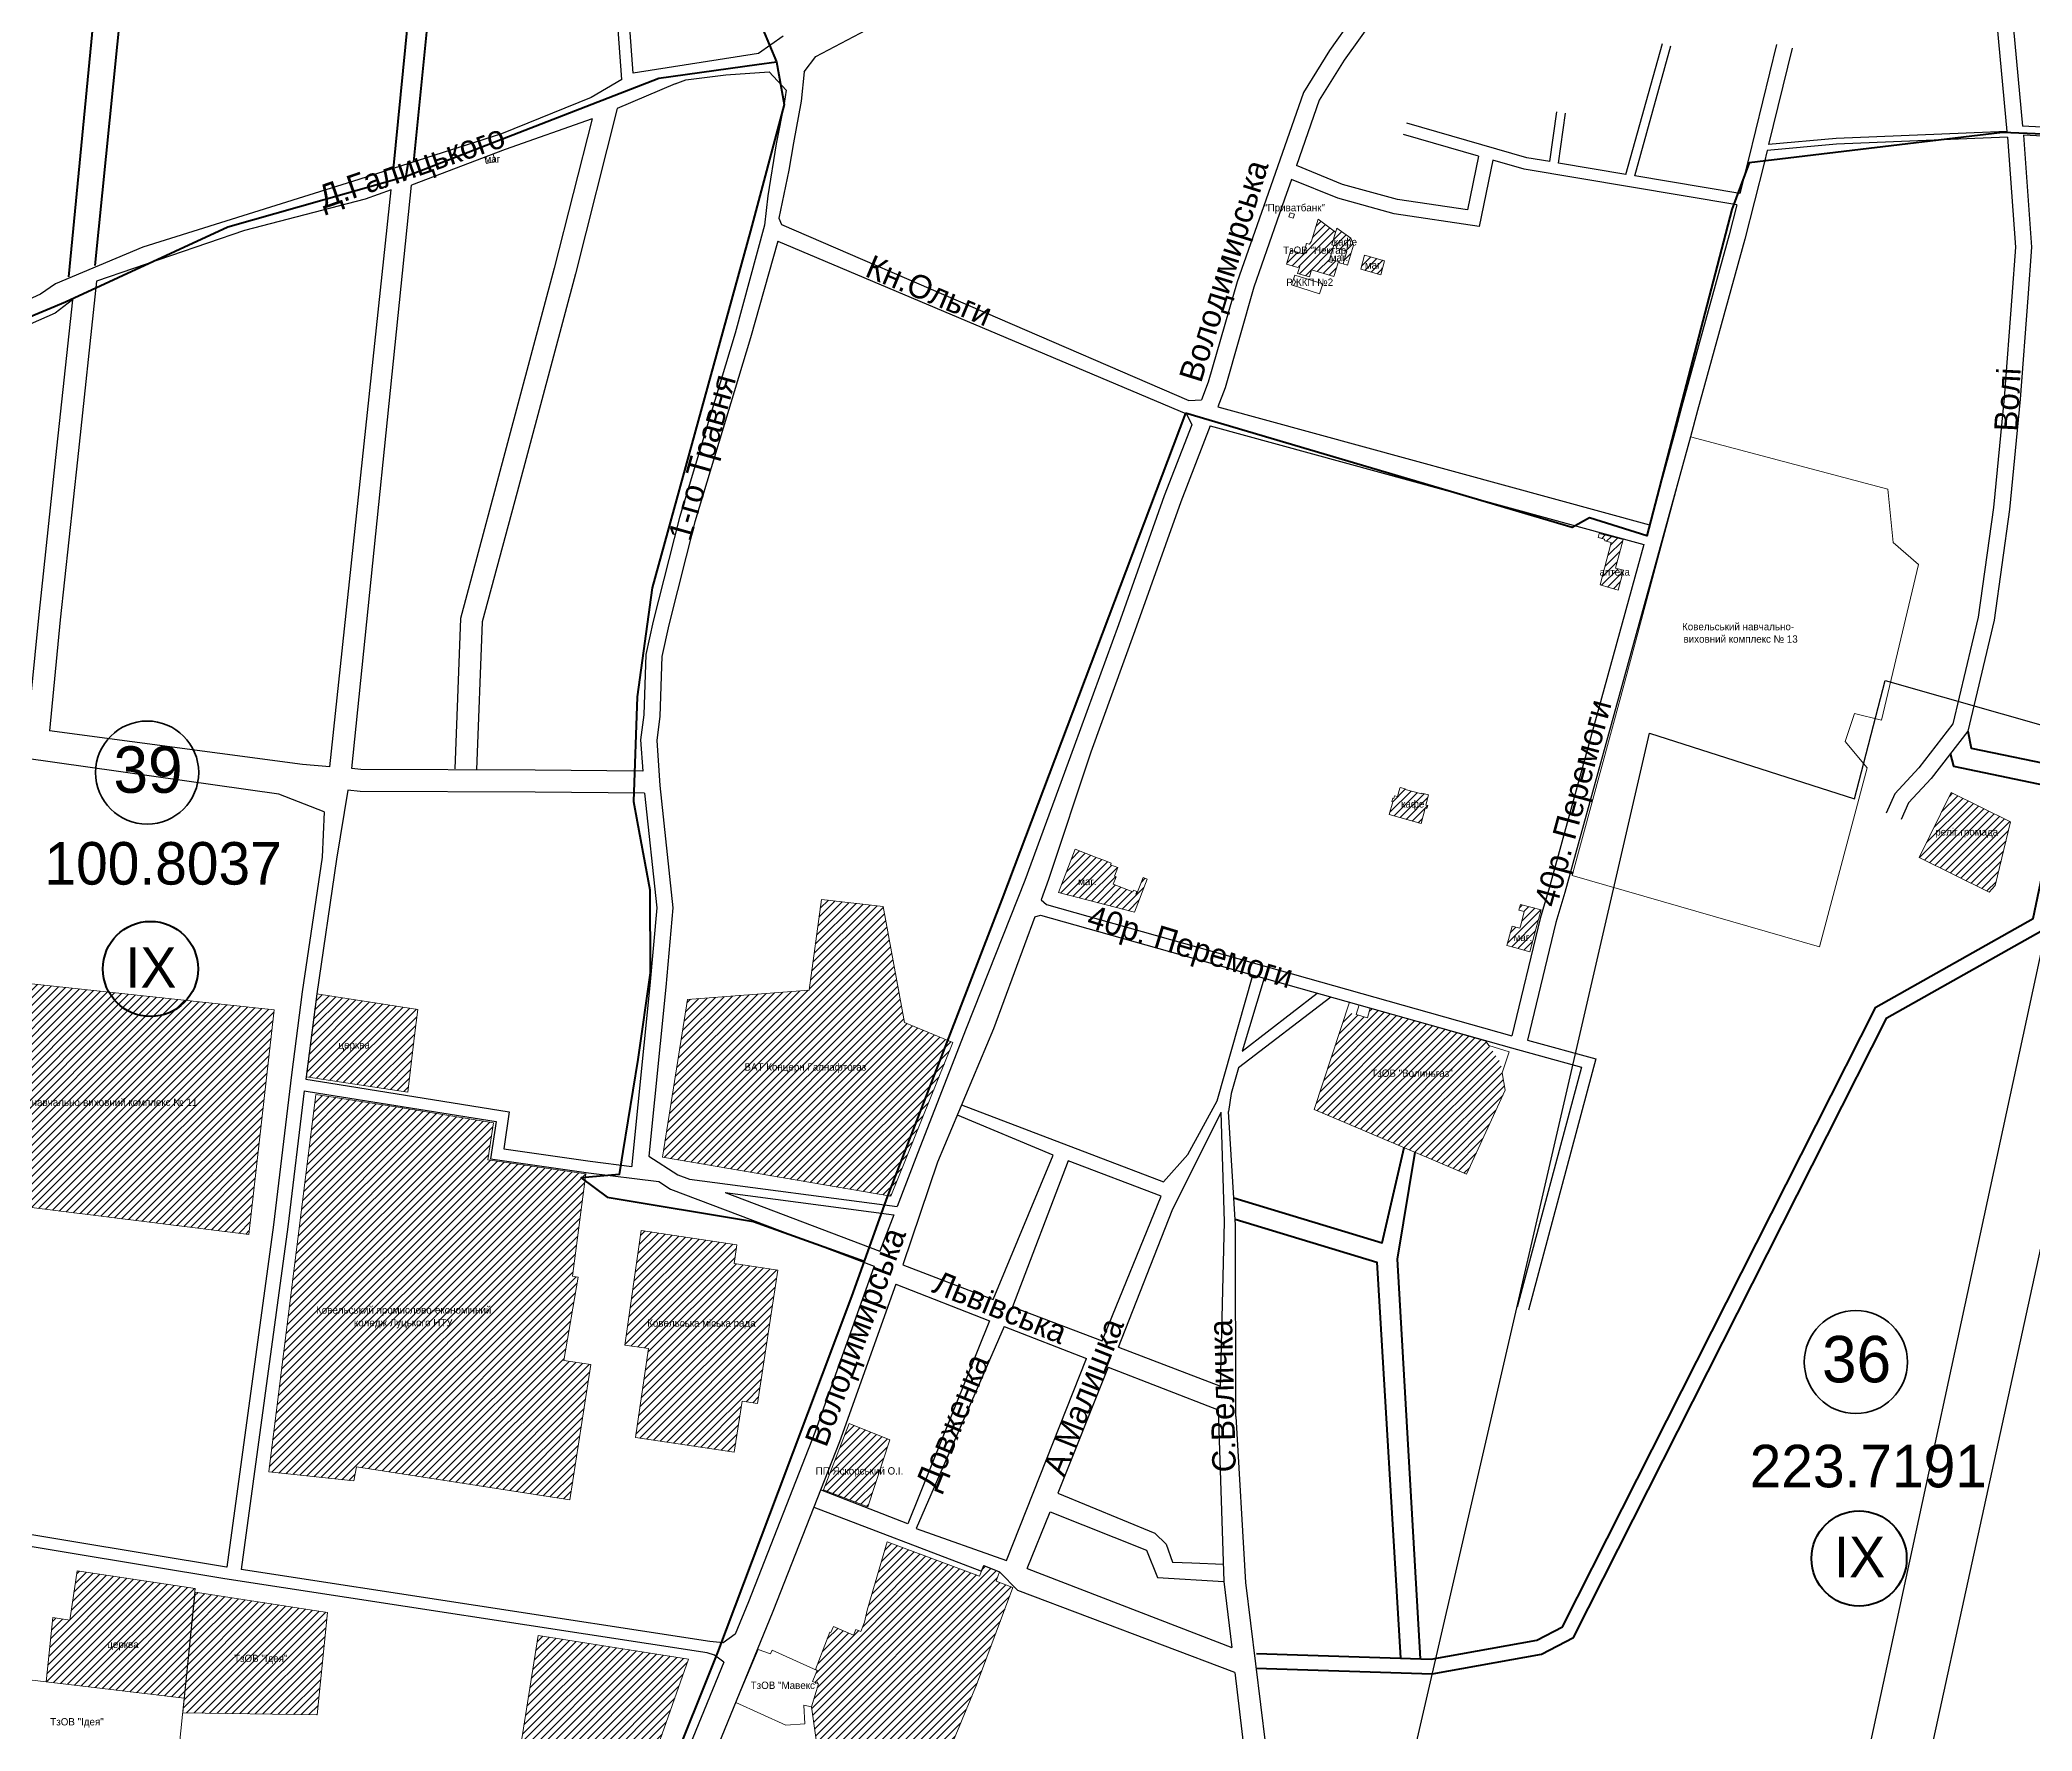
# Model space of a CAD drawing. Header units: millimetres. Extents: x 1378883 to 1389513, y 5662980 to 5673292.
# Drawn here: x 1382000 to 1383360, y 5666158 to 5667313 of the extents above; entities that cross this region are included whole.
import ezdxf
from ezdxf.enums import TextEntityAlignment as Align

# ---------------------------------------------------------------- set-up
doc = ezdxf.new("R2010")
doc.units = ezdxf.units.MM
doc.layers.add('_5Інше', color=252, linetype='Continuous', lineweight=25)
for name, color, linetype in [('N-raion', 1, 'Continuous'), ('zona', 3, 'Continuous'), ('вулиці', 7, 'Continuous'), ('ВулНазва', 7, 'Continuous'), ('КартаСкан', 252, 'Continuous'), ('район', 6, 'Continuous')]:
    doc.layers.add(name, color=color, linetype=linetype)
picture_1 = doc.add_image_def('image1.tif', size_in_pixel=(29607, 29619))
pattern_1 = [(45, (2.4066, 2.8008), (-2.6516504294, 2.6516504294), [])]

# ---------------------------------------------------------------- blocks, each defined once
blk = doc.blocks.new('Турія')
at = {"layer": '_5Інше', "color": 5}
blk.add_lwpolyline([(46468.7, 24444.2), (46350.4, 23901.6), (46350.4, 23850.4), (46368.4, 23814.4), (46400.3, 23795), (46434.9, 23768.7)], dxfattribs=at)
blk = doc.blocks.new('ТуріяПрибер')
at = {"layer": '_5Інше', "color": 160}
blk.add_lwpolyline([(46521.7, 24943), (46280, 23824), (46416, 23721), (46280, 23610), (46054, 23227), (46054, 22690), (45913, 22686), (45934, 22263), (45731, 22062), (44994, 21297), (44860, 21297), (44817.7, 21000), (45939.6, 21240.8), (46423, 23394)], dxfattribs=at)
blk = doc.blocks.new('ТуріяВодоох')
at = {"layer": '_5Інше', "color": 140}
blk.add_lwpolyline([(44778, 21356), (44913, 21361), (45648, 22121), (45744, 22222), (45830, 22654), (46055, 22874), (46058, 23098), (46020, 23098), (46080, 23883), (46004, 23899), (46170, 24618), (46310, 24573), (46331, 24654), (46450, 24620)], dxfattribs=at)

msp = doc.modelspace()

# ---------------------------------------------------------------- hatches: boundary and pattern name
at = {"layer": 'вулиці', "lineweight": -2}
h = msp.add_hatch(dxfattribs=at)
h.set_pattern_fill('ANSI31', color=2, scale=30, style=0)
h.set_pattern_definition(pattern_1)
h.paths.add_polyline_path([(1382866.6, 5667173.3), (1382864.6, 5667173.9), (1382862.5, 5667166.5), (1382854.9, 5667169), (1382853.9, 5667169.3), (1382851, 5667159.7), (1382858.7, 5667157.5), (1382860, 5667158.1), (1382858.5, 5667153.4), (1382866.6, 5667151), (1382868, 5667155.7), (1382883.3, 5667151.3), (1382885.1, 5667157), (1382886.3, 5667160.9), (1382887, 5667160.7), (1382887.2, 5667161.3), (1382882.5, 5667162.6), (1382881.9, 5667160.9), (1382880, 5667161.5), (1382883.4, 5667172.4), (1382881.9, 5667172.9), (1382884.5, 5667181.5), (1382872.6, 5667190.5), (1382868.4, 5667176.9), (1382868, 5667175.3)])
h.paths.add_polyline_path([(1382840.2, 5667164.7), (1382902.7, 5667164.7), (1382902.7, 5667172.2), (1382840.2, 5667172.2)], flags=9)
h = msp.add_hatch(dxfattribs=at)
h.set_pattern_fill('ANSI31', color=2, scale=30, style=0)
h.set_pattern_definition(pattern_1)
h.paths.add_polyline_path([(1382881.9, 5667172.9), (1382883.4, 5667172.4), (1382883.4, 5667172.4), (1382885.3, 5667171.9), (1382884.9, 5667170.7), (1382892.3, 5667168.5), (1382889.7, 5667159.9), (1382892.6, 5667159), (1382896.7, 5667172.6), (1382894.9, 5667177.5), (1382885.3, 5667184.3), (1382884.5, 5667181.5), (1382884.5, 5667181.5)])
h.paths.add_polyline_path([(1382881.2, 5667171.8), (1382901.2, 5667171.8), (1382901.2, 5667176.8), (1382881.2, 5667176.8)], flags=9)
h.paths.add_polyline_path([(1382840.2, 5667164.7), (1382902.7, 5667164.7), (1382902.7, 5667172.2), (1382840.2, 5667172.2)], flags=9)
h = msp.add_hatch(dxfattribs=at)
h.set_pattern_fill('ANSI31', color=2, scale=30, style=0)
h.set_pattern_definition(pattern_1)
h.paths.add_polyline_path([(1382904.3, 5667165.9), (1382901.7, 5667156.2), (1382915.3, 5667152.3), (1382917.9, 5667162)])
h.paths.add_polyline_path([(1382902.9, 5667156.5), (1382918.8, 5667156.5), (1382918.8, 5667161.5), (1382902.9, 5667161.5)], flags=9)
h = msp.add_hatch(dxfattribs=at)
h.set_pattern_fill('ANSI31', color=5, scale=30, style=0)
h.set_pattern_definition(pattern_1)
h.paths.add_polyline_path([(1383126.8, 5667041.7), (1383079.2, 5666864.4), (1383046.1, 5666742.2), (1383074.6, 5666733.9), (1383098.9, 5666839.4), (1383238.9, 5666794.4), (1383245.2, 5666818.6), (1383232.5, 5666833.6), (1383238.8, 5666852.8), (1383253.1, 5666849.2), (1383259.9, 5666875.4), (1383263.6, 5666874.4), (1383282.7, 5666954.5), (1383265.2, 5666969.5), (1383261.6, 5667006)])
h.paths.add_polyline_path([(1383079.2, 5666864.4), (1383046.1, 5666742.2), (1383074.6, 5666733.9), (1383098.9, 5666839.4), (1383238.9, 5666794.4), (1383245.2, 5666818.6), (1383232.5, 5666833.6), (1383238.8, 5666852.8), (1383253.1, 5666849.2), (1383259.9, 5666875.4), (1383263.6, 5666874.4), (1383282.7, 5666954.5), (1383265.2, 5666969.5), (1383261.6, 5667006), (1383126.8, 5667041.7)], flags=16)
h.paths.add_polyline_path([(1383107, 5666900.1), (1383215.3, 5666900.1), (1383215.3, 5666907.6), (1383107, 5666907.6)], flags=8)
h.paths.add_polyline_path([(1383105.7, 5666908.6), (1383213.2, 5666908.6), (1383213.2, 5666916.1), (1383105.7, 5666916.1)], flags=8)
h.paths.add_polyline_path([(1383035, 5666694), (1383085.7, 5666882), (1383062.5, 5666888.2), (1383011.8, 5666700.3)], flags=9)
h = msp.add_hatch(dxfattribs=at)
h.set_pattern_fill('ANSI31', color=2, scale=30, style=0)
h.set_pattern_definition(pattern_1)
h.paths.add_polyline_path([(1383065.1, 5666940.6), (1383077.5, 5666937.1), (1383081.1, 5666950.7), (1383075.6, 5666952.1), (1383080.8, 5666971.6), (1383064.6, 5666975.8), (1383063.9, 5666973), (1383068.2, 5666971.8), (1383068.4, 5666970.7), (1383072.8, 5666969.5)])
h.paths.add_polyline_path([(1383060.1, 5666946.9), (1383090.1, 5666946.9), (1383090.1, 5666951.9), (1383060.1, 5666951.9)], flags=9)
h = msp.add_hatch(dxfattribs=at)
h.set_pattern_fill('ANSI31', color=2, scale=30, style=0)
h.set_pattern_definition(pattern_1)
h.paths.add_polyline_path([(1382926.9, 5666796.1), (1382924.8, 5666796.6), (1382924.3, 5666794.8), (1382923.6, 5666795), (1382922.9, 5666792.7), (1382923.7, 5666792.5), (1382921.2, 5666783.7), (1382942.9, 5666777.6), (1382945.6, 5666788.1), (1382946.9, 5666787.8), (1382947.4, 5666789.9), (1382946.1, 5666790.2), (1382947.9, 5666797.1), (1382943.5, 5666798.3), (1382943.3, 5666797.8), (1382932, 5666800.8), (1382932.1, 5666801.2), (1382928.5, 5666802.2), (1382928.3, 5666801.7)])
h.paths.add_polyline_path([(1382927.2, 5666787.9), (1382947.2, 5666787.9), (1382947.2, 5666792.9), (1382927.2, 5666792.9)], flags=24)
h = msp.add_hatch(dxfattribs=at)
h.set_pattern_fill('ANSI31', color=5, scale=30, style=0)
h.set_pattern_definition(pattern_1)
h.paths.add_polyline_path([(1383330.8, 5666730.8), (1383334.9, 5666735.2), (1383345.5, 5666778.7), (1383304.9, 5666798.7), (1383283.1, 5666754.5)])
h.paths.add_polyline_path([(1383285.3, 5666766.9), (1383345.7, 5666766.9), (1383345.7, 5666775.7), (1383285.3, 5666775.7)], flags=9)
h = msp.add_hatch(dxfattribs=at)
h.set_pattern_fill('ANSI31', color=2, scale=30, style=0)
h.set_pattern_definition(pattern_1)
h.paths.add_polyline_path([(1382731.3, 5666750.5), (1382730.9, 5666749.5), (1382735.8, 5666747.5), (1382733.5, 5666741.7), (1382734.7, 5666741.3), (1382732.6, 5666736.2), (1382746.1, 5666730.9), (1382746.6, 5666732), (1382748.7, 5666731.2), (1382748, 5666729.3), (1382748.6, 5666729.1), (1382753, 5666740.8), (1382755.8, 5666739.7), (1382747.2, 5666717), (1382695.2, 5666730.4), (1382706.7, 5666760), (1382721.7, 5666754.2), (1382726.2, 5666752.5)])
h.paths.add_polyline_path([(1382707.1, 5666735.5), (1382722.9, 5666735.5), (1382722.9, 5666740.5), (1382707.1, 5666740.5)], flags=24)
h = msp.add_hatch(dxfattribs=at)
h.set_pattern_fill('ANSI31', color=2, scale=30, style=0)
h.set_pattern_definition(pattern_1)
h.paths.add_polyline_path([(1382524.9, 5666663.8), (1382441.9, 5666657.4), (1382424.8, 5666549.7), (1382580.7, 5666523), (1382623.2, 5666628), (1382590.1, 5666641.8), (1382575.5, 5666720.9), (1382533.4, 5666725.8)])
h.paths.add_polyline_path([(1382464.7, 5666606.3), (1382580.1, 5666606.3), (1382580.1, 5666615), (1382464.7, 5666615)], flags=24)
h = msp.add_hatch(dxfattribs=at)
h.set_pattern_fill('ANSI31', color=2, scale=30, style=0)
h.set_pattern_definition(pattern_1)
h.paths.add_polyline_path([(1383011, 5666708.3), (1383010.4, 5666706.2), (1383005, 5666707.6), (1383001.5, 5666694.3), (1383006.8, 5666692.9), (1383017.1, 5666690), (1383021.3, 5666705.5), (1383024.8, 5666718.6), (1383010.7, 5666722.2), (1383009.7, 5666718.4), (1383013.4, 5666717.5)])
h.paths.add_polyline_path([(1383004.5, 5666697.3), (1383020.3, 5666697.3), (1383020.3, 5666702.3), (1383004.5, 5666702.3)], flags=24)
h = msp.add_hatch(dxfattribs=at)
h.set_pattern_fill('ANSI31', color=5, scale=30, style=0)
h.set_pattern_definition(pattern_1)
h.paths.add_polyline_path([(1381966.1, 5666671.1), (1381964.9, 5666662.1), (1381946, 5666521.2), (1382142.4, 5666497), (1382159.7, 5666650.4)])
h.paths.add_polyline_path([(1381973.1, 5666583.7), (1382128.1, 5666583.7), (1382128.1, 5666591.2), (1381973.1, 5666591.2)], flags=24)
h = msp.add_hatch(dxfattribs=at)
h.set_pattern_fill('ANSI31', color=5, scale=30, style=0)
h.set_pattern_definition(pattern_1)
h.paths.add_polyline_path([(1382188.7, 5666661.3), (1382181.4, 5666604.7), (1382251, 5666594.1), (1382257.6, 5666650.7)])
h.paths.add_polyline_path([(1382199.1, 5666622.5), (1382229.5, 5666622.5), (1382229.5, 5666628.8), (1382199.1, 5666628.8)], flags=24)
h = msp.add_hatch(dxfattribs=at)
h.set_pattern_fill('ANSI31', color=12, scale=30, style=0)
h.set_pattern_definition(pattern_1)
h.paths.add_polyline_path([(1383000.4, 5666595.5), (1382997.1, 5666614.4), (1382987.1, 5666629), (1382955.3, 5666638.1), (1382935.4, 5666643.8), (1382908.2, 5666651.5), (1382906.3, 5666644.9), (1382891.9, 5666649), (1382869.8, 5666582.2), (1382974, 5666538.2)])
h.paths.add_polyline_path([(1382898.8, 5666603.4), (1382974.7, 5666603.4), (1382974.7, 5666610.9), (1382898.8, 5666610.9)], flags=24)
h = msp.add_hatch(dxfattribs=at)
h.set_pattern_fill('ANSI31', color=5, scale=30, style=0)
h.set_pattern_definition(pattern_1)
h.paths.add_polyline_path([(1382363.4, 5666468.5), (1382372.6, 5666538.3), (1382305.6, 5666547.9), (1382309.4, 5666573.2), (1382245.7, 5666583.7), (1382188.1, 5666592.6), (1382155.9, 5666334.7), (1382214, 5666328.6), (1382215.8, 5666338.3), (1382361.6, 5666315.6), (1382375.9, 5666408), (1382357.5, 5666410.8), (1382367.3, 5666467.8)])
h.paths.add_polyline_path([(1382200.1, 5666431.6), (1382295.5, 5666431.6), (1382295.5, 5666440.3), (1382200.1, 5666440.3)], flags=24)
h.paths.add_polyline_path([(1382164.4, 5666441.1), (1382331.9, 5666441.1), (1382331.9, 5666448.6), (1382164.4, 5666448.6)], flags=25)
h = msp.add_hatch(dxfattribs=at)
h.set_pattern_fill('ANSI31', color=5, scale=30, style=0)
h.set_pattern_definition(pattern_1)
h.paths.add_polyline_path([(1382399.2, 5666421.4), (1382415.3, 5666419.1), (1382406.4, 5666358.3), (1382473.9, 5666348.3), (1382479.2, 5666383.1), (1382489.8, 5666381.4), (1382503.5, 5666472.6), (1382473.8, 5666477.1), (1382475.7, 5666489.9), (1382410.3, 5666499.7)])
h.paths.add_polyline_path([(1382397.4, 5666431.5), (1382505.3, 5666431.5), (1382505.3, 5666440.2), (1382397.4, 5666440.2)], flags=9)
h = msp.add_hatch(dxfattribs=at)
h.set_pattern_fill('ANSI31', color=164, scale=30, style=0)
h.set_pattern_definition(pattern_1)
h.paths.add_polyline_path([(1382552.3, 5666367.9), (1382534.8, 5666322.5), (1382565, 5666310.8), (1382580, 5666356.6)])
h.paths.add_polyline_path([(1382518.1, 5666331.2), (1382600.6, 5666331.2), (1382600.6, 5666338.7), (1382518.1, 5666338.7)], flags=9)
h = msp.add_hatch(dxfattribs=at)
h.set_pattern_fill('ANSI31', color=2, scale=30, style=0)
h.set_pattern_definition(pattern_1)
h.paths.add_polyline_path([(1381829.3, 5666204.8), (1381824.5, 5666167.7), (1381947, 5666153.1), (1381952.3, 5666197.5), (1381952.3, 5666197.5), (1381961.5, 5666274.5), (1381841.6, 5666292.6)])
h.paths.add_polyline_path([(1381998.9, 5666159), (1382051, 5666159), (1382051, 5666167.7), (1381998.9, 5666167.7)], flags=9)
h = msp.add_hatch(dxfattribs=at)
h.set_pattern_fill('ANSI31', color=2, scale=30, style=0)
h.set_pattern_definition(pattern_1)
h.paths.add_polyline_path([(1382664.2, 5666255.8), (1382652.6, 5666260.2), (1382655.1, 5666266.5), (1382644.3, 5666270.8), (1382642.7, 5666266.9), (1382641.4, 5666263.6), (1382578.2, 5666286.9), (1382564.7, 5666240.2), (1382562.8, 5666232.2), (1382561.9, 5666229.8), (1382560.3, 5666225.8), (1382556.9, 5666227.1), (1382556.5, 5666226), (1382555.2, 5666223.3), (1382541.6, 5666229.1), (1382539.8, 5666225), (1382539.1, 5666225.3), (1382536.8, 5666219.3), (1382529.4, 5666199.7), (1382530.5, 5666199.2), (1382527.2, 5666191.5), (1382531.4, 5666190.1), (1382526.5, 5666174.2), (1382531.6, 5666138.8), (1382531.6, 5666136.7), (1382542.4, 5666134.1), (1382537.9, 5666115.4), (1382557.7, 5666108.3), (1382556.4, 5666104.6), (1382568.1, 5666100.4), (1382569.5, 5666104.3), (1382599.6, 5666093.4), (1382639.2, 5666189.2)])
h.paths.add_polyline_path([(1382477, 5666185.2), (1382539.5, 5666185.2), (1382539.5, 5666192.7), (1382477, 5666192.7)], flags=9)
h = msp.add_hatch(dxfattribs=at)
h.set_pattern_fill('ANSI31', color=2, scale=30, style=0)
h.set_pattern_definition(pattern_1)
h.paths.add_polyline_path([(1382526.5, 5666174.2), (1382531.6, 5666138.8), (1382531.6, 5666136.7), (1382542.4, 5666134.1), (1382537.9, 5666115.4), (1382557.7, 5666108.3), (1382556.4, 5666104.6), (1382568.1, 5666100.4), (1382569.5, 5666104.3), (1382599.6, 5666093.4), (1382639.2, 5666189.2), (1382664.2, 5666255.8), (1382652.6, 5666260.2), (1382655.1, 5666266.5), (1382644.3, 5666270.8), (1382641.4, 5666263.6), (1382578.2, 5666286.9), (1382564.7, 5666240.2), (1382562.8, 5666232.2), (1382561.9, 5666229.8), (1382560.3, 5666225.8), (1382556.9, 5666227.1), (1382556.5, 5666226), (1382555.2, 5666223.3), (1382541.6, 5666229.1), (1382539.8, 5666225), (1382539.1, 5666225.3), (1382536.8, 5666219.3), (1382529.4, 5666199.7), (1382530.5, 5666199.2), (1382527.2, 5666191.5), (1382529.7, 5666190.7), (1382531.4, 5666190.1)])
h.paths.add_polyline_path([(1382477, 5666185.2), (1382539.5, 5666185.2), (1382539.5, 5666192.7), (1382477, 5666192.7)], flags=9)
h = msp.add_hatch(dxfattribs=at)
h.set_pattern_fill('ANSI31', color=5, scale=30, style=0)
h.set_pattern_definition(pattern_1)
h.paths.add_polyline_path([(1382025.2, 5666267.2), (1382020, 5666233.4), (1382008.5, 5666235.2), (1382003.9, 5666191.4), (1382098.2, 5666180.2), (1382105.8, 5666255.1)])
h.paths.add_polyline_path([(1382041.2, 5666213.1), (1382071.7, 5666213.1), (1382071.7, 5666219.4), (1382041.2, 5666219.4)], flags=24)
h = msp.add_hatch(dxfattribs=at)
h.set_pattern_fill('ANSI31', color=2, scale=30, style=0)
h.set_pattern_definition(pattern_1)
h.paths.add_polyline_path([(1382105.6, 5666252.7), (1382098.2, 5666180.2), (1382097.2, 5666170.2), (1382189, 5666168.9), (1382196, 5666238.7)])
h.paths.add_polyline_path([(1382124.5, 5666202.3), (1382176.6, 5666202.3), (1382176.6, 5666211.1), (1382124.5, 5666211.1)], flags=24)
h = msp.add_hatch(dxfattribs=at)
h.set_pattern_fill('ANSI31', color=2, scale=30, style=0)
h.set_pattern_definition(pattern_1)
h.paths.add_polyline_path([(1382339.9, 5666223.1), (1382326.2, 5666136.8), (1382319.5, 5666094.3), (1382398.5, 5666081.7), (1382442.6, 5666206.8)])
h.paths.add_polyline_path([(1382340.9, 5666141.9), (1382413, 5666141.9), (1382413, 5666150.6), (1382340.9, 5666150.6)], flags=24)

# ---------------------------------------------------------------- linework, layer by layer
at = {"layer": 'N-raion', "color": 1, "lineweight": 35}
for centre in [(1382072.9, 5666812.4), (1383239.8, 5666409.8)]:
    msp.add_circle(centre, 35.2, dxfattribs=at)
at = {"layer": 'zona', "color": 3, "lineweight": 60}
for centre in [(1382075.2, 5666678.3), (1383242, 5666275.6)]:
    msp.add_circle(centre, 32.5, dxfattribs=at)
at = {"layer": 'вулиці', "color": 7}
for points in [[(1383271.1, 5667530.8), (1383260.4, 5667522.8), (1383243.9, 5667513.3), (1383197.4, 5667500.5), (1383122.2, 5667479.6), (1383053.2, 5667459.8), (1383020.7, 5667440.9), (1382965.7, 5667395.3), (1382943.4, 5667373.6), (1382921.9, 5667343.3), (1382890.3, 5667299), (1382873.4, 5667271.7), (1382857.8, 5667227)], [(1383271.1, 5667530.8), (1383283.2, 5667524), (1383306.5, 5667507.6), (1383337.7, 5667489), (1383346.2, 5667483), (1383354.5, 5667472.5), (1383362.5, 5667455.3), (1383368.8, 5667439.7), (1383367.7, 5667425.6), (1383342.7, 5667359.6), (1383335.1, 5667333.6), (1383343, 5667250.4)], [(1383371.8, 5667416), (1383353.1, 5667356.1), (1383346.3, 5667332.5), (1383353.7, 5667253.9)], [(1383371.8, 5667416), (1383374.1, 5667417.4), (1383419, 5667415.3), (1383454.1, 5667411.4), (1383479, 5667396.3), (1383501.4, 5667365.3), (1383519.4, 5667341.5), (1383520.3, 5667330.3), (1383505.5, 5667313.4), (1383449.1, 5667250.9), (1383446.3, 5667249.2), (1383353.7, 5667253.9)], [(1382397, 5667285.7), (1382389.8, 5667385.4)], [(1382507.2, 5667315.5), (1382490.5, 5667303.5), (1382404.7, 5667290.2), (1382397.8, 5667385.9)], [(1382521.6, 5667291), (1382529.6, 5667301.6), (1382616, 5667347.3), (1382619.1, 5667350.1)], [(1382896.6, 5667328.5), (1382880.3, 5667305.7), (1382862.5, 5667276.9), (1382838.4, 5667207.9), (1382817.2, 5667147.6), (1382797.6, 5667079), (1382793, 5667067.1)], [(1383526.5, 5667328.2), (1383510, 5667309.4), (1383452.9, 5667246.2), (1383447.8, 5667243.1), (1383354.2, 5667247.9)], [(1383082.8, 5667221), (1383107.7, 5667310.3)], [(1383088.8, 5667220), (1383113.4, 5667308.7)], [(1383185.5, 5667309.7), (1383166.5, 5667231.4), (1383160.5, 5667208)], [(1383196.2, 5667307.1), (1383180.2, 5667241.5)], [(1382433.5, 5667282.9), (1382440.8, 5667285.6), (1382468.1, 5667289), (1382497.8, 5667291.1), (1382509.2, 5667278.5)], [(1382521.6, 5667291), (1382519.6, 5667271), (1382514.4, 5667242.5), (1382511.1, 5667223.8), (1382504.4, 5667191.1), (1382506, 5667186.7), (1382784.3, 5667066.5), (1382793, 5667067.1)], [(1382397, 5667285.7), (1382376.2, 5667273.6), (1382314.8, 5667248.6), (1382217.4, 5667217.4), (1382070, 5667171.2), (1382010.4, 5667146.3), (1382000.1, 5667139.2), (1381988.6, 5667133.9), (1381933.8, 5667112), (1381909.6, 5667100.6), (1381852.8, 5667073)], [(1382433.5, 5667282.9), (1382394, 5667266)], [(1382509.2, 5667278.5), (1382507.9, 5667269.5), (1382502.5, 5667241.8), (1382496.7, 5667206.4), (1382494.6, 5667186.3)], [(1382394, 5667266), (1382365.4, 5667153.1), (1382325.5, 5667004), (1382301.7, 5666915.3), (1382297.9, 5666814.3)], [(1383030.8, 5667229.7), (1383035.6, 5667263.8)], [(1383036.7, 5667228.7), (1383041.6, 5667262.9)], [(1382376.8, 5667259), (1382317.3, 5667237.9), (1382253.4, 5667213.6)], [(1382376.8, 5667259), (1382350.9, 5667156.9), (1382311, 5667007.9), (1382286.8, 5666917.6), (1382283, 5666814.9)], [(1382982.2, 5667233.5), (1382930.9, 5667248.3)], [(1383030.8, 5667229.7), (1383015.2, 5667232.3), (1382933.1, 5667256)], [(1383343, 5667250.4), (1383226.4, 5667245.6), (1383180.2, 5667241.5)], [(1383354.2, 5667247.9), (1383359.8, 5667171.2), (1383357.3, 5667136.7), (1383352.1, 5667067.4), (1383344.7, 5666992.1), (1383334.2, 5666916.5), (1383316.2, 5666840.8), (1383291.2, 5666808.4), (1383275.7, 5666791.7), (1383270.7, 5666780.3)], [(1382982.2, 5667233.5), (1382974.7, 5667196.7), (1382926.7, 5667203.9), (1382889.2, 5667214.2), (1382857.8, 5667227)], [(1383179.2, 5667237.4), (1383177.1, 5667228.7), (1383164, 5667176.8), (1383131.6, 5667059.8), (1383126.8, 5667041.7), (1383041, 5666730.4), (1383035, 5666710), (1383015.5, 5666629.6)], [(1383343.3, 5667246.4), (1383226.7, 5667241.6), (1383179.2, 5667237.4)], [(1383343.3, 5667246.4), (1383348.8, 5667171.2), (1383346.3, 5667137.5), (1383341.1, 5667068.4), (1383333.8, 5666993.4), (1383323.3, 5666918.5), (1383306.1, 5666845.6), (1383282.8, 5666815.6), (1383266.4, 5666797.8), (1383260.6, 5666784.7)], [(1382991.8, 5667230.7), (1382982.6, 5667185.5), (1382924.6, 5667194.1), (1382886, 5667204.7), (1382854.5, 5667217.6)], [(1383158.6, 5667200.3), (1383013.4, 5667224.5), (1382991.8, 5667230.7)], [(1383082.8, 5667221), (1383036.7, 5667228.7)], [(1383160.5, 5667208), (1383088.8, 5667220)], [(1382239.5, 5667210.4), (1382221.7, 5667204.1), (1382139.5, 5667182.7), (1382038.3, 5667148.1), (1382038.3, 5667148.1)], [(1382197.7, 5666816.4), (1382239.5, 5667210.4)], [(1382212.7, 5666815.1), (1382253.4, 5667213.6)], [(1382854.5, 5667217.6), (1382849.7, 5667204), (1382828.7, 5667144), (1382809, 5667075.2), (1382804, 5667062.3)], [(1383158.6, 5667200.3), (1383153.3, 5667179.6), (1383120.9, 5667062.7), (1383116.2, 5667044.6), (1383098.8, 5666981.6)], [(1382494.6, 5667186.3), (1382474.5, 5667112.5), (1382436.4, 5666986.6), (1382418.5, 5666915.9), (1382413.5, 5666893), (1382412.1, 5666851.8), (1382409.8, 5666834.7), (1382411.4, 5666813.3)], [(1382503.6, 5667175.4), (1382485, 5667109.4), (1382447, 5666983.7), (1382429.2, 5666913.4), (1382424.5, 5666891.7), (1382423.1, 5666850.9), (1382420.9, 5666834.3), (1382423.1, 5666803.5), (1382432, 5666720.1), (1382427.1, 5666665.9), (1382415.4, 5666550.4), (1382435.3, 5666537.7), (1382443.2, 5666534.7)], [(1382503.6, 5667175.4), (1382782.7, 5667057.4), (1382786.3, 5667049.9)], [(1382038.3, 5667148.1), (1382025.3, 5667026.1), (1382013.6, 5666916.7), (1382006.2, 5666840.9)], [(1382021.9, 5667135.3), (1382010.2, 5667126.2), (1381954.9, 5667102.1), (1381927.2, 5667090), (1381859, 5667060.4)], [(1382021.9, 5667135.3), (1382010.4, 5667027.7), (1381998.7, 5666918.2), (1381991.3, 5666842.4)], [(1382804, 5667062.3), (1383098.8, 5666981.6)], [(1382786.3, 5667049.9), (1382767.5, 5667001.5), (1382736.2, 5666913.4), (1382706, 5666830.5), (1382672.3, 5666738.6), (1382632.3, 5666637.6), (1382599, 5666552.3), (1382585, 5666516.1)], [(1382798.9, 5667049.2), (1382778.8, 5666997.3), (1382747.5, 5666909.3), (1382717.3, 5666826.4), (1382688.5, 5666739.3), (1382683.4, 5666725.5)], [(1382798.9, 5667049.2), (1383095.1, 5666968.1)], [(1383095.1, 5666968.1), (1383030.4, 5666733.4), (1383024.3, 5666712.8), (1383004.9, 5666632.5)], [(1382193.7, 5666785.7), (1382162.9, 5666797.7), (1381901.7, 5666834.5), (1381593.8, 5666879.7)], [(1382197.7, 5666816.4), (1382179, 5666817.9), (1382006.2, 5666840.9)], [(1382411.4, 5666813.3), (1382338, 5666814.1), (1382218.9, 5666814.6), (1382212.7, 5666815.1)], [(1382210, 5666800.3), (1382202.3, 5666753.2), (1382188.7, 5666661.3), (1382181.4, 5666604.7), (1382181.2, 5666602.9)], [(1382412.6, 5666798.3), (1382337.9, 5666799.1), (1382218.3, 5666799.6), (1382210, 5666800.3)], [(1382412.6, 5666798.3), (1382420.9, 5666720), (1382416.1, 5666666.9), (1382403.8, 5666544.8), (1382403.8, 5666543.4)], [(1382193.7, 5666785.7), (1382192.4, 5666754.7), (1382178.8, 5666662.7), (1382171.5, 5666605.9), (1382159.1, 5666503.4), (1382127.3, 5666269.6)], [(1382683.4, 5666725.5), (1382687, 5666722.2), (1383004.9, 5666632.5)], [(1382679.2, 5666713.9), (1382650.9, 5666637.4)], [(1382679.2, 5666713.9), (1382683, 5666715), (1383004.7, 5666624.3), (1383052.4, 5666611.3), (1383008.6, 5666447.2)], [(1382629.1, 5666585.5), (1382766.9, 5666532.9), (1382783.6, 5666551.5), (1382803.7, 5666588.1), (1382827.9, 5666674.1)], [(1382835.7, 5666672), (1382820.8, 5666622.2), (1382872, 5666661.7)], [(1382881.3, 5666659.1), (1382818.2, 5666610.7), (1382813.3, 5666593.2), (1382811.4, 5666580.9)], [(1382650.9, 5666637.4), (1382612.7, 5666546.4), (1382588.9, 5666476.1)], [(1383015.5, 5666629.6), (1383062.2, 5666616.9), (1383016.3, 5666445.2)], [(1382180.2, 5666595), (1382169, 5666502.1), (1382137.2, 5666268.1)], [(1382180.2, 5666595), (1382189.9, 5666593.4), (1382311.2, 5666574), (1382307.4, 5666548.7), (1382374.4, 5666539.1), (1382422.3, 5666533)], [(1382181.2, 5666602.9), (1382191.2, 5666601.3), (1382320.2, 5666580.6), (1382316.5, 5666555.5), (1382375.5, 5666547), (1382403.8, 5666543.4)], [(1382736.3, 5666419.9), (1382772.9, 5666513.4), (1382806.3, 5666580.4)], [(1382736.3, 5666419.9), (1382805.8, 5666393.3), (1382808.6, 5666505.5), (1382806.3, 5666580.4)], [(1382816.4, 5666372.5), (1382816.4, 5666372.5), (1382816.1, 5666503.3), (1382811.4, 5666580.9)], [(1382650.7, 5666452.5), (1382691.6, 5666551), (1382626.2, 5666578.5)], [(1382725.1, 5666424.2), (1382765.4, 5666523.1), (1382701.9, 5666547.3), (1382663.8, 5666447.5)], [(1382422.3, 5666533), (1382430.3, 5666527.8), (1382569.4, 5666475.2)], [(1382443.2, 5666534.7), (1382585, 5666516.1)], [(1382467.7, 5666525.5), (1382582.8, 5666510.4)], [(1382467.7, 5666525.5), (1382573.2, 5666485.6)], [(1382582.8, 5666510.4), (1382573.2, 5666485.6)], [(1382569.4, 5666475.2), (1382528.9, 5666361.7), (1382483.5, 5666246.1), (1382474.4, 5666223.9)], [(1382588.9, 5666476.1), (1382650.7, 5666452.5)], [(1382584.2, 5666462.9), (1382545.7, 5666355.4), (1382500.2, 5666239.4), (1382438.2, 5666088), (1382436.3, 5666070.7)], [(1382584.2, 5666462.9), (1382648.1, 5666438)], [(1382663.8, 5666447.5), (1382725.1, 5666424.2)], [(1382648.1, 5666438), (1382592.4, 5666299.2), (1382532.8, 5666322.6)], [(1382658.1, 5666434.1), (1382598.1, 5666296), (1382659.8, 5666274.3), (1382714.4, 5666412.2)], [(1382658.1, 5666434.1), (1382714.4, 5666412.2)], [(1382729.2, 5666406.4), (1382694.8, 5666320.3), (1382761, 5666292.8), (1382768.7, 5666285.3), (1382773.2, 5666273.2), (1382786.3, 5666272.7), (1382807.9, 5666271.8)], [(1382729.2, 5666406.4), (1382804.3, 5666377.2)], [(1382804.3, 5666377.2), (1382808.3, 5666260), (1382813.7, 5666214.7)], [(1382127.3, 5666269.6), (1382127.2, 5666269.7), (1381963.7, 5666296.7), (1381844.6, 5666315.9), (1381761.7, 5666328.8), (1381530.4, 5666364)], [(1382816.4, 5666372.5), (1382823, 5666259.3), (1382843.4, 5666092.6)], [(1382466.7, 5666204.9), (1382460.4, 5666209.6), (1382455.3, 5666211.2), (1382125.9, 5666261.8), (1381962.4, 5666288.8), (1381843.4, 5666308), (1381760.5, 5666320.9), (1381529.5, 5666356.1)], [(1382528.2, 5666310.7), (1382642.7, 5666266.9), (1382644.3, 5666270.8), (1382655.1, 5666266.5), (1382667.6, 5666253.7)], [(1382673.8, 5666268.7), (1382689.5, 5666307.4), (1382755.4, 5666281.2), (1382762.9, 5666262.7), (1382808.3, 5666260)], [(1382474.4, 5666223.9), (1382466.2, 5666217.9), (1382457.2, 5666219), (1382137.2, 5666268.1)], [(1382673.8, 5666268.7), (1382813.7, 5666214.7)], [(1382815.7, 5666197.8), (1382667.6, 5666253.7)], [(1382466.7, 5666204.9), (1382422.3, 5666096.5), (1382407.2, 5666079.9), (1382396.9, 5666076)], [(1382815.7, 5666197.8), (1382828.1, 5666094.2)]]:
    msp.add_lwpolyline(points, dxfattribs=at)
at = {"layer": 'вулиці', "color": 2, "lineweight": 70}
for points in [[(1381660.9, 5667486.2), (1382047, 5667439.2), (1382019.1, 5667151.1)], [(1382037.5, 5667158.7), (1382065.1, 5667434.2), (1382247.5, 5667408.9), (1382258.9, 5667407.4), (1382240.9, 5667224.9)], [(1382255.1, 5667229.5), (1382272.5, 5667405.2), (1382389.8, 5667385.4)], [(1382830.2, 5666200.8), (1382950.5, 5666196.8), (1383025.2, 5666210.3), (1383046.9, 5666221.6), (1383260.9, 5666644.9), (1383369.8, 5666706.2), (1383471.1, 5667190.8), (1383484.7, 5667281.3)], [(1382830.5, 5666210.8), (1382949.8, 5666206.8), (1383021.9, 5666219.9), (1383039.5, 5666229), (1383253.4, 5666652.1), (1383360.9, 5666712.7), (1383461.2, 5667192.6), (1383474.8, 5667282.8)], [(1383316.2, 5666840.8), (1383318.6, 5666829.1), (1383382.5, 5666815.8)], [(1383304.3, 5666825.4), (1383306.5, 5666816.9), (1383379.5, 5666801.6)], [(1382815, 5666522), (1382916.4, 5666491.2), (1382931.3, 5666556.3)], [(1382938.7, 5666553.1), (1382926.6, 5666480), (1382942.2, 5666207.1)], [(1382815.9, 5666507.4), (1382912.6, 5666478.1), (1382928.9, 5666207.5)]]:
    msp.add_lwpolyline(points, dxfattribs=at)
at = {"layer": 'ВулНазва', "color": 7, "lineweight": 9}
for points in [[(1382303.5, 5667232.9), (1382309.2, 5667235), (1382310.4, 5667229.8), (1382304.6, 5667228.4), (1382303.5, 5667232.9)], [(1382852.6, 5667191.9), (1382853.5, 5667194.8), (1382856.4, 5667193.9), (1382855.5, 5667191), (1382852.6, 5667191.9)], [(1382853.9, 5667169.3), (1382854.9, 5667169), (1382862.5, 5667166.5), (1382864.6, 5667173.9), (1382866.6, 5667173.3), (1382868, 5667175.3), (1382868.4, 5667176.9), (1382872.6, 5667190.5), (1382884.5, 5667181.5), (1382881.9, 5667172.9), (1382883.4, 5667172.4), (1382880, 5667161.5), (1382881.9, 5667160.9), (1382882.5, 5667162.6), (1382887.2, 5667161.3), (1382887, 5667160.7), (1382886.3, 5667160.9), (1382885.1, 5667157), (1382883.3, 5667151.3), (1382868, 5667155.7), (1382866.6, 5667151), (1382858.5, 5667153.4), (1382860, 5667158.1), (1382858.7, 5667157.5), (1382851, 5667159.7), (1382853.9, 5667169.3)], [(1382892.3, 5667168.5), (1382884.9, 5667170.7), (1382885.3, 5667171.9), (1382881.9, 5667172.9), (1382885.3, 5667184.3), (1382894.9, 5667177.5), (1382896.7, 5667172.6), (1382892.6, 5667159), (1382889.7, 5667159.9), (1382892.3, 5667168.5)], [(1382883.4, 5667172.4), (1382885.3, 5667171.9), (1382884.9, 5667170.7), (1382892.3, 5667168.5), (1382889.7, 5667159.9), (1382887, 5667160.7), (1382887.2, 5667161.3), (1382882.5, 5667162.6), (1382881.9, 5667160.9), (1382880, 5667161.5), (1382883.4, 5667172.4)], [(1382904.3, 5667165.9), (1382917.9, 5667162), (1382915.3, 5667152.3), (1382901.7, 5667156.2), (1382904.3, 5667165.9)], [(1382873.6, 5667139.5), (1382854.5, 5667145.5), (1382856.6, 5667152.2), (1382875.7, 5667146.2), (1382873.6, 5667139.5)], [(1383126.8, 5667041.7), (1383261.6, 5667006), (1383265.2, 5666969.5), (1383282.7, 5666954.5), (1383257.4, 5666848.1), (1383238.8, 5666852.8), (1383232.5, 5666833.6), (1383247.6, 5666815.7), (1383215, 5666693.3), (1383046.1, 5666742.2), (1383079.2, 5666864.4), (1383126.8, 5667041.7)], [(1383064.6, 5666975.8), (1383080.8, 5666971.6), (1383075.6, 5666952.1), (1383081.1, 5666950.7), (1383077.5, 5666937.1), (1383065.1, 5666940.6), (1383072.8, 5666969.5), (1383068.4, 5666970.7), (1383068.2, 5666971.8), (1383063.9, 5666973), (1383064.6, 5666975.8)], [(1382947.9, 5666797.1), (1382946.1, 5666790.2), (1382947.4, 5666789.9), (1382946.9, 5666787.8), (1382945.6, 5666788.1), (1382942.9, 5666777.6), (1382921.2, 5666783.7), (1382923.7, 5666792.5), (1382922.9, 5666792.7), (1382923.6, 5666795), (1382924.3, 5666794.8), (1382924.8, 5666796.6), (1382926.9, 5666796.1), (1382928.3, 5666801.7), (1382928.5, 5666802.2), (1382932.1, 5666801.2), (1382932, 5666800.8), (1382943.3, 5666797.8), (1382943.5, 5666798.3), (1382947.9, 5666797.1)], [(1383283.1, 5666754.5), (1383304.9, 5666798.7), (1383345.5, 5666778.7), (1383334.9, 5666735.2), (1383330.8, 5666730.8), (1383283.1, 5666754.5)], [(1382706.7, 5666760), (1382721.7, 5666754.2), (1382726.2, 5666752.5), (1382731.3, 5666750.5), (1382730.9, 5666749.5), (1382735.8, 5666747.5), (1382733.5, 5666741.7), (1382734.7, 5666741.3), (1382732.6, 5666736.2), (1382746.1, 5666730.9), (1382746.6, 5666732), (1382748.7, 5666731.2), (1382748, 5666729.3), (1382748.6, 5666729.1), (1382753, 5666740.8), (1382755.8, 5666739.7), (1382747.2, 5666717), (1382695.2, 5666730.4), (1382706.7, 5666760)], [(1382441.9, 5666657.4), (1382524.9, 5666663.8), (1382533.4, 5666725.8), (1382575.5, 5666720.9), (1382590.1, 5666641.8), (1382623.2, 5666628), (1382580.7, 5666523), (1382424.8, 5666549.7), (1382441.9, 5666657.4)], [(1383009.7, 5666718.4), (1383010.7, 5666722.2), (1383024.8, 5666718.6), (1383021.3, 5666705.5), (1383017.1, 5666690), (1383006.8, 5666692.9), (1383001.5, 5666694.3), (1383005, 5666707.6), (1383010.4, 5666706.2), (1383011, 5666708.3), (1383013.4, 5666717.5), (1383009.7, 5666718.4)], [(1382142.4, 5666497), (1381946, 5666521.2), (1381966.1, 5666671.1), (1382159.7, 5666650.4), (1382142.4, 5666497)], [(1382181.4, 5666604.7), (1382188.7, 5666661.3), (1382257.8, 5666650.7), (1382255.5, 5666632.9), (1382251, 5666594.1), (1382181.4, 5666604.7)], [(1382908.2, 5666651.6), (1382924.4, 5666647), (1382955.3, 5666638.1), (1382987.1, 5666629), (1382989.2, 5666625.9), (1383003.1, 5666621.7), (1382998.3, 5666607.4), (1383000.4, 5666595.5), (1382974, 5666538.2), (1382869.8, 5666582.2), (1382894.1, 5666655.7), (1382900.5, 5666653.8), (1382898.6, 5666647.1), (1382906.3, 5666644.9), (1382908.2, 5666651.6)], [(1382188.1, 5666592.6), (1382245.7, 5666583.7), (1382309.4, 5666573.2), (1382305.6, 5666547.9), (1382372.6, 5666538.3), (1382363.4, 5666468.5), (1382367.3, 5666467.8), (1382357.5, 5666410.8), (1382375.9, 5666408), (1382361.6, 5666315.6), (1382215.8, 5666338.3), (1382214, 5666328.6), (1382155.9, 5666334.7), (1382188.1, 5666592.6)], [(1382410.3, 5666499.7), (1382475.7, 5666489.9), (1382473.8, 5666477.1), (1382503.5, 5666472.6), (1382489.8, 5666381.4), (1382479.2, 5666383.1), (1382473.9, 5666348.3), (1382406.4, 5666358.3), (1382415.3, 5666419.1), (1382399.2, 5666421.4), (1382410.3, 5666499.7)], [(1382534.8, 5666322.5), (1382552.3, 5666367.9), (1382580, 5666356.6), (1382565, 5666310.8), (1382534.8, 5666322.5)], [(1382098.2, 5666180.2), (1382007.8, 5666191), (1382003.9, 5666191.4), (1382008.5, 5666235.2), (1382020, 5666233.4), (1382025.2, 5666267.2), (1382105.8, 5666255.1), (1382098.2, 5666180.2)], [(1382105.6, 5666252.7), (1382196, 5666238.7), (1382189, 5666168.9), (1382097.2, 5666170.2), (1382105.6, 5666252.7)], [(1382339.9, 5666223.1), (1382442.6, 5666206.8), (1382398.5, 5666081.7), (1382319.5, 5666094.3), (1382326.2, 5666136.8), (1382339.9, 5666223.1)], [(1382490.1, 5666213.4), (1382498.6, 5666210.4), (1382499.8, 5666213.1), (1382530.5, 5666199.2), (1382527.2, 5666191.5), (1382531.4, 5666190.1), (1382526.5, 5666174.2), (1382521.4, 5666175.5), (1382522, 5666162.7), (1382509.1, 5666161.7), (1382474.9, 5666177.2), (1382490.1, 5666213.4)], [(1381952.3, 5666197.5), (1382003.9, 5666191.4), (1382098.2, 5666180.2), (1382093.6, 5666135.5), (1381947, 5666153.1), (1381952.3, 5666197.5)]]:
    msp.add_lwpolyline(points, close=True, dxfattribs=at)
msp.add_lwpolyline([(1382531.6, 5666138.8), (1382526.5, 5666174.2), (1382531.4, 5666190.1), (1382527.2, 5666191.5), (1382530.5, 5666199.2), (1382529.4, 5666199.7), (1382536.8, 5666219.3), (1382539.1, 5666225.3), (1382539.8, 5666225), (1382541.6, 5666229.1), (1382555.2, 5666223.3), (1382556.5, 5666226), (1382556.9, 5666227.1), (1382560.3, 5666225.8), (1382561.9, 5666229.8), (1382562.8, 5666232.2), (1382564.7, 5666240.2), (1382578.2, 5666286.9), (1382578.2, 5666286.9), (1382641.4, 5666263.6), (1382644.3, 5666270.8), (1382655.1, 5666266.5), (1382652.6, 5666260.2), (1382664.2, 5666255.8), (1382639.2, 5666189.2), (1382599.6, 5666093.4)], dxfattribs=at)
at = {"layer": 'район', "color": 6, "lineweight": 100}
for points in [[(1380876.3, 5668330.5), (1381088.6, 5668326.8), (1381725.7, 5668240.8), (1382156.9, 5668188.5), (1382578.5, 5668137.5), (1382593.5, 5668135.6), (1382579.7, 5667955.2), (1382541.6, 5667656.1), (1382533.6, 5667623.6), (1382503.3, 5667499.5), (1382482.7, 5667390.3), (1382483.3, 5667350.8), (1382493.2, 5667320.6), (1382502.8, 5667297.9)], [(1383574.6, 5665896.2), (1383618.3, 5666217.2), (1383629.4, 5666292.4), (1383710.5, 5666445.1), (1383768.5, 5666666.6), (1383847.9, 5666968.3), (1383850.9, 5667281.3), (1383687.3, 5667303.3), (1383529.8, 5667329), (1383446.1, 5667245.2), (1383340, 5667249.5), (1383166.9, 5667228.9), (1383155.2, 5667197), (1383097, 5666974.1), (1383058, 5666986.4), (1383046, 5666979.9), (1382781.9, 5667057.9)], [(1381808.8, 5667046.9), (1382017.2, 5667133.9), (1382127.9, 5667185.1), (1382225.8, 5667212.9), (1382250.5, 5667220), (1382422.4, 5667286.7), (1382489.3, 5667296), (1382502.8, 5667297.9), (1382507.9, 5667268.8), (1382484.9, 5667182.5), (1382417.8, 5666938.5), (1382407.5, 5666864.2), (1382405, 5666792.7), (1382407.5, 5666778.9), (1382416.1, 5666732.4), (1382416.5, 5666675.6), (1382408.1, 5666616.5), (1382397.8, 5666553.5), (1382395.3, 5666538), (1382369.2, 5666535.5), (1382387.1, 5666522.3), (1382487.1, 5666505.8), (1382562.5, 5666478.8)], [(1382502.8, 5667297.9), (1382507.9, 5667268.8), (1382484.9, 5667182.5), (1382417.8, 5666938.5), (1382407.5, 5666864.2), (1382405, 5666792.7), (1382407.5, 5666778.9), (1382416.1, 5666732.4), (1382416.5, 5666675.6), (1382408.1, 5666616.5), (1382397.8, 5666553.5), (1382395.3, 5666538), (1382369.2, 5666535.5), (1382387.1, 5666522.3), (1382487.1, 5666505.8), (1382562.5, 5666478.8)], [(1382781.9, 5667057.9), (1382656.6, 5666725.7), (1382577.6, 5666520.7), (1382562.5, 5666478.8), (1382553.9, 5666454.6), (1382503.8, 5666321.4), (1382462.5, 5666211.5), (1382395.9, 5666045.5), (1382161, 5665439.1), (1382147.1, 5665402.5), (1382120.6, 5665333), (1382054.7, 5665160.4), (1381994.8, 5664986.1), (1381895.8, 5664730.8), (1381820.5, 5664535.3), (1381733.5, 5664309.5), (1381710, 5664252), (1381682.3, 5664184), (1381432.6, 5663902.1), (1381368.5, 5663823.1), (1381354.9, 5663795.1)]]:
    msp.add_lwpolyline(points, dxfattribs=at)

# ---------------------------------------------------------------- block references
at = {"layer": 'вулиці', "color": 7}
for name, p in [('ТуріяВодоох', (1336928.9, 5642221.4)), ('ТуріяПрибер', (1336947.4, 5642223.1)), ('Турія', (1336939.7, 5642238.6))]:
    msp.add_blockref(name, p, dxfattribs=at)

# ---------------------------------------------------------------- texts
at = {"layer": 'N-raion', "color": 1, "lineweight": 35}
for s, p in [('39', (1382049.9, 5666798.6)), ('36', (1383216.7, 5666395.9))]:
    msp.add_text(s, height=31.73, dxfattribs=at).set_placement(p)
for s, p in [('100.8037', (1382083.8, 5666735.9)), ('223.7191', (1383248.3, 5666324.2))]:
    msp.add_text(s, height=29.05, dxfattribs=at).set_placement(p, align=Align.CENTER)
at = {"layer": 'zona', "color": 3, "lineweight": 60}
for p in [(1382058, 5666665.4), (1383224.9, 5666262.8)]:
    msp.add_text('IX', height=27.66, dxfattribs=at).set_placement(p)
at = {"layer": 'ВулНазва', "color": 1, "lineweight": 9}
for s, rotation, p in [('Д.Галицького', 18.9479, (1382254.2, 5667224.3)), ('Володимирська', 72.7931, (1382810.4, 5667154.4)), ('Кн.Ольги', 337.2558, (1382607, 5667141.7)), ('Волi', 87.1187, (1383343, 5667067.2)), ('1-го Травня', 74.3539, (1382454.2, 5667027.1)), ('40р. Перемоги', 74.9044, (1383048.8, 5666791.1)), ('40р. Перемоги', 343.0914, (1382784.8, 5666691.4)), ('Володимирська', 69.5239, (1382558.8, 5666426.2)), ('Львiвська', 337.8509, (1382655.5, 5666447.5)), (' А.Малишка', 68.5067, (1382711.2, 5666383.4)), ('С.Величка', 91.4315, (1382807.1, 5666386.7)), ('Довженка', 67.8512, (1382625, 5666368.2))]:
    msp.add_text(s, height=16, rotation=rotation, dxfattribs=at).set_placement(p, align=Align.MIDDLE)
at = {"layer": 'ВулНазва', "color": 7, "lineweight": 9}
for s, p in [('маг', (1382308.7, 5667231.5)), ('"Приватбанк"', (1382856.5, 5667197.7)), ('ТзОВ "Нектар"', (1382871.4, 5667168.5)), ('маг.', (1382886.9, 5667164.2)), ('кафе', (1382891.2, 5667174.3)), ('маг.', (1382910.8, 5667159)), ('РЖКП №2', (1382866.8, 5667147.4)), ('аптека', (1383075.1, 5666949.4)), ('Ковельський навчально-', (1383159.4, 5666912.3)), ('виховний комплекс № 13', (1383161.1, 5666903.8)), ('кафе', (1382937.2, 5666790.4)), ('реліг.громада', (1383315.5, 5666771.3)), ('маг.', (1382715, 5666738)), ('маг.', (1383012.4, 5666699.8)), ('церква', (1382214.3, 5666625.6)), ('ВАТ Концерн Галнафтогаз', (1382522.4, 5666610.7)), ('ТзОВ "Волиньгаз"', (1382936.7, 5666607.1)), ('навчально-виховний комплекс № 11', (1382050.6, 5666587.4)), ('Ковельський промислово-економічний', (1382248.1, 5666444.8)), ('коледж Луцького НТУ', (1382247.8, 5666436)), ('Ковельська міська рада', (1382451.4, 5666435.8)), ('ПП Яскорський О.І.', (1382559.4, 5666334.9)), ('церква', (1382056.4, 5666216.2)), ('ТзОВ "Ідея"', (1382150.5, 5666206.7)), ('ТзОВ "Мавекс"', (1382508.2, 5666189)), ('ТзОВ "Ідея"', (1382025, 5666163.4))]:
    msp.add_text(s, height=5, dxfattribs=at).set_placement(p, align=Align.MIDDLE)

# ---------------------------------------------------------------- pictures from other files: only their frames are drawn
at = {"layer": 'КартаСкан'}
image = msp.add_image(picture_1, insert=(1378952, 5663192.3), size_in_units=(10026.9, 10031), rotation=0.39543, dxfattribs=at)
image.dxf.flags = 15

doc.saveas('drawing.dxf')
